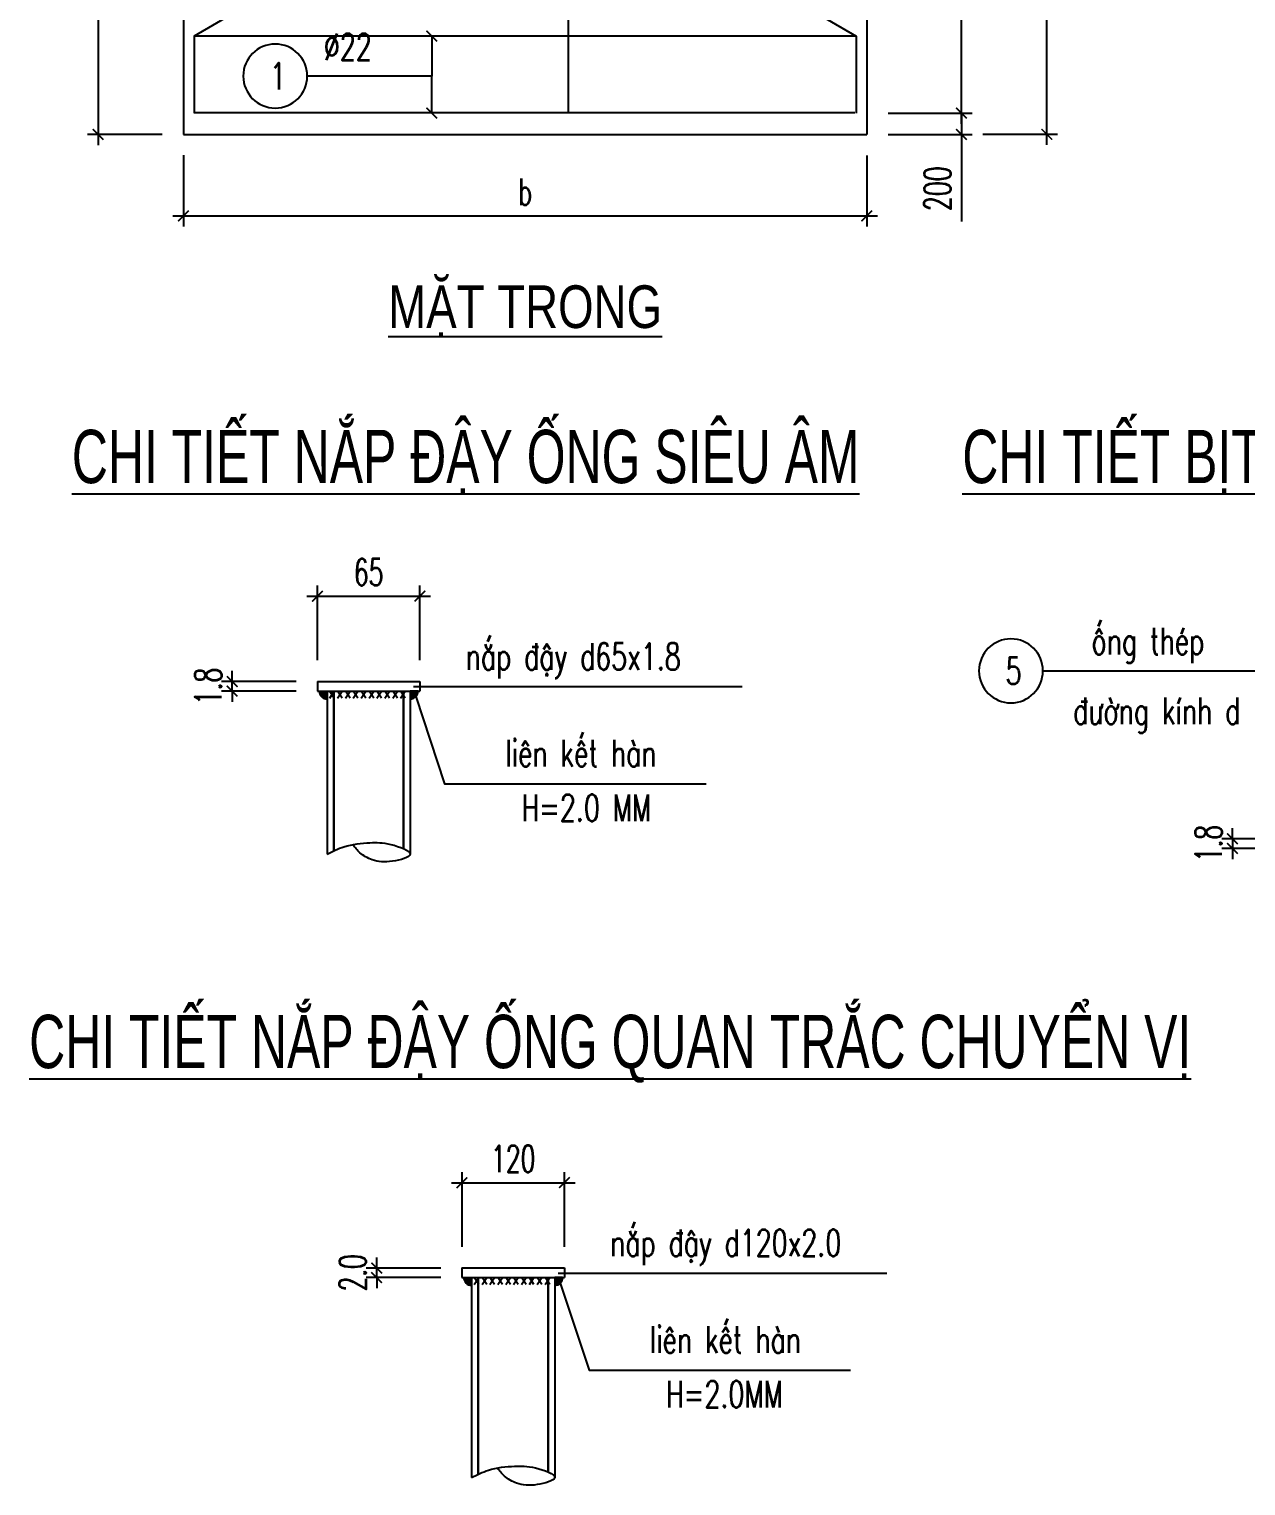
# Model space of a CAD drawing. Header units: millimetres. Extents: x -143483 to 1166745, y -1448440 to -1202244.
# Drawn here: x -100408 to -89001, y -1437481 to -1423822 of the extents above; entities that cross this region are included whole.
import ezdxf
from ezdxf.enums import TextEntityAlignment as Align

# ---------------------------------------------------------------- set-up
doc = ezdxf.new("R2010")
doc.units = ezdxf.units.MM
doc.header["$LTSCALE"] = 30
doc.header["$PDMODE"] = 3
doc.linetypes.add('DASHED', pattern=[19.05, 12.7, -6.35])
doc.layers.get('0').update_dxf_attribs({"lineweight": 9})
doc.layers.get('Defpoints').update_dxf_attribs({"lineweight": 9})
for name, color, linetype in [('ccu11-Cotthep', 9, 'Continuous'), ('ccu11-Dim', 8, 'Continuous'), ('ccu11-Manh', 8, 'Continuous'), ('ccu11-Text', 31, 'Continuous'), ('ccu11-Thay', 7, 'Continuous'), ('ccu11-Thep', 4, 'Continuous'), ('ccu11-Thepdai', 6, 'Continuous')]:
    doc.layers.add(name, color=color, linetype=linetype)
doc.layers.add('ccu11-Khuat', color=9, linetype='DASHED', lineweight=30)
doc.styles.add('ccu11-dim', font='vnsimli.shx', dxfattribs={"width": 0.65, "bigfont": 'bigfont.shx'})
doc.styles.add('ccu11-VnAvH-B', font='VHAVANB.TTF')
doc.styles.add('ccu11-vnsimli', font='vnsimli.shx', dxfattribs={"width": 0.8, "bigfont": 'vns.shx'})
doc.styles.add('ccu11-vnsimple', font='vnsimple.shx', dxfattribs={"bigfont": 'bigfont.shx'})
doc.styles.add('ccu11_simli', font='vnsimli.shx', dxfattribs={"width": 0.8})
doc.dimstyles.new('ccu11-100', dxfattribs={"dimscale": 100, "dimtxt": 2.5, "dimasz": 1, "dimexe": 1, "dimexo": 2, "dimgap": 1, "dimtad": 1, "dimdec": 0, "dimdsep": 46, "dimtxsty": 'ccu11-dim', "dimblk": 'ARCHTICK', "dimcen": -1, "dimdle": 1, "dimclrd": 256, "dimclre": 256, "dimclrt": 3, "dimadec": 0, "dimazin": 2, "dimtfac": 0.1, "dimtdec": 0, "dimtmove": 0, "dimatfit": 1, "dimldrblk": 'ARCHTICK', "dimfxl": 0, "dimtvp": 0.833333, "dimtolj": 1, "dimtzin": 12, "dimarcsym": 0})
doc.dimstyles.new('ccu11-100x16', dxfattribs={"dimscale": 100, "dimtxt": 2.5, "dimasz": 1, "dimexe": 1, "dimexo": 2, "dimgap": 1, "dimtad": 1, "dimdec": 0, "dimlfac": 0.0625, "dimdsep": 46, "dimtxsty": 'ccu11-dim', "dimblk": 'ARCHTICK', "dimcen": -1, "dimdle": 1, "dimclrd": 256, "dimclre": 256, "dimclrt": 31, "dimadec": 0, "dimazin": 2, "dimtfac": 0.1, "dimtdec": 0, "dimtmove": 0, "dimatfit": 1, "dimldrblk": 'ARCHTICK', "dimfxl": 0, "dimtvp": 0.833333, "dimtolj": 1, "dimtzin": 12, "dimarcsym": 0})

# ---------------------------------------------------------------- blocks, each defined once
blk = doc.blocks.new('_ARCHTICK')
at = {"color": 0, "linetype": 'ByBlock', "const_width": 0.15}
blk.add_lwpolyline([(-0.5, -0.5), (0.5, 0.5)], dxfattribs=at)
blk = doc.blocks.new('*D381')
at = {"layer": 'ccu11-Dim', "lineweight": -2, "ltscale": 3000, "transparency": 16777216}
for p, q in [((-98961, -1425005), (-98961, -1425673)), ((-92555, -1425007), (-92555, -1425673)), ((-99061, -1425573), (-92455, -1425573))]:
    blk.add_line(p, q, dxfattribs=at)
at = {"layer": 'Defpoints', "color": 0, "ltscale": 3000, "transparency": 16777216}
for p in [(-98961, -1424805), (-92555, -1424807), (-92555, -1425573)]:
    blk.add_point(p, dxfattribs=at)
at = {"layer": 'ccu11-Dim', "lineweight": -2, "ltscale": 3000, "transparency": 16777216, "xscale": 100, "yscale": 100, "zscale": 100, "rotation": 180}
blk.add_blockref('_ARCHTICK', (-98961, -1425573), dxfattribs=at)
at = {"layer": 'ccu11-Dim', "lineweight": -2, "ltscale": 3000, "transparency": 16777216, "xscale": 100, "yscale": 100, "zscale": 100}
blk.add_blockref('_ARCHTICK', (-92555, -1425573), dxfattribs=at)
at = {"layer": 'ccu11-Dim', "color": 3, "ltscale": 3000, "transparency": 16777216, "insert": (-95758, -1425348), "char_height": 250, "attachment_point": 5, "style": 'ccu11-dim'}
blk.add_mtext('\\A1;b', dxfattribs=at)
blk = doc.blocks.new('*D382')
at = {"layer": 'ccu11-Dim', "lineweight": -2, "ltscale": 3000, "transparency": 16777216}
for p, q in [((-91667, -1424609), (-91667, -1424509)), ((-92355, -1424609), (-91567, -1424609)), ((-91667, -1424609), (-91667, -1424809)), ((-92355, -1424809), (-91567, -1424809)), ((-91667, -1424809), (-91667, -1425626))]:
    blk.add_line(p, q, dxfattribs=at)
at = {"layer": 'Defpoints', "color": 0, "ltscale": 3000, "transparency": 16777216}
for p in [(-92555, -1424609), (-92555, -1424809), (-91667, -1424809)]:
    blk.add_point(p, dxfattribs=at)
at = {"layer": 'ccu11-Dim', "lineweight": -2, "ltscale": 3000, "transparency": 16777216, "xscale": 100, "yscale": 100, "zscale": 100}
for p, rotation in [((-91667, -1424609), 270), ((-91667, -1424809), 90)]:
    blk.add_blockref('_ARCHTICK', p, dxfattribs=dict(at, rotation=rotation))
at = {"layer": 'ccu11-Dim', "color": 3, "ltscale": 3000, "transparency": 16777216, "insert": (-91892, -1425318), "char_height": 250, "attachment_point": 5, "rotation": 90, "style": 'ccu11-dim'}
blk.add_mtext('\\A1;200', dxfattribs=at)
blk = doc.blocks.new('*D385')
at = {"layer": 'ccu11-Dim', "lineweight": -2, "transparency": 16777216}
for p, q in [((-91467, -1388809), (-90767, -1388809)), ((-90867, -1424908), (-90867, -1388709)), ((-91467, -1424808), (-90767, -1424808))]:
    blk.add_line(p, q, dxfattribs=at)
at = {"layer": 'Defpoints', "color": 0, "transparency": 16777216}
for p in [(-91667, -1388809), (-90867, -1388809), (-91667, -1424808)]:
    blk.add_point(p, dxfattribs=at)
at = {"layer": 'ccu11-Dim', "lineweight": -2, "transparency": 16777216, "xscale": 100, "yscale": 100, "zscale": 100}
for p, rotation in [((-90867, -1388809), 90), ((-90867, -1424808), 270)]:
    blk.add_blockref('_ARCHTICK', p, dxfattribs=dict(at, rotation=rotation))
at = {"layer": 'ccu11-Dim', "color": 3, "transparency": 16777216, "insert": (-91092, -1406809), "char_height": 250, "attachment_point": 5, "rotation": 90, "style": 'ccu11-dim'}
blk.add_mtext('\\A1;36000', dxfattribs=at)
blk = doc.blocks.new('SHD')
at = {"layer": 'ccu11-Cotthep'}
blk.add_circle((300, 0), 300, dxfattribs=at)
at = {"layer": 'ccu11-Cotthep', "color": 31, "style": 'ccu11_simli', "width": 0.8}
blk.add_attdef('DK', text='', height=250, dxfattribs=at).set_placement((-101, 65), align=Align.BOTTOM_RIGHT)
blk.add_attdef('KH', text='', height=250, dxfattribs=at).set_placement((300, 0), align=Align.MIDDLE)
blk.add_attdef('KC', text='', height=250, dxfattribs=at).set_placement((-101, -142), align=Align.TOP_RIGHT)
blk = doc.blocks.new('*D347')
at = {"layer": 'ccu11-Dim', "lineweight": -2, "transparency": 16777216}
for p, q in [((-99761, -1418309), (-99761, -1424909)), ((-99161, -1418409), (-99861, -1418409)), ((-99161, -1424809), (-99861, -1424809))]:
    blk.add_line(p, q, dxfattribs=at)
at = {"layer": 'Defpoints', "color": 0, "transparency": 16777216}
for p in [(-98961, -1418409), (-99761, -1424809), (-98961, -1424809)]:
    blk.add_point(p, dxfattribs=at)
at = {"layer": 'ccu11-Dim', "lineweight": -2, "transparency": 16777216, "xscale": 100, "yscale": 100, "zscale": 100}
for p, rotation in [((-99761, -1418409), 90), ((-99761, -1424809), 270)]:
    blk.add_blockref('_ARCHTICK', p, dxfattribs=dict(at, rotation=rotation))
at = {"layer": 'ccu11-Dim', "color": 3, "transparency": 16777216, "insert": (-99986, -1421609), "char_height": 250, "attachment_point": 5, "rotation": 90, "style": 'ccu11-dim'}
blk.add_mtext('\\A1;6400', dxfattribs=at)
blk = doc.blocks.new('*D349')
at = {"layer": 'ccu11-Dim', "lineweight": -2, "transparency": 16777216}
for p, q in [((-91667, -1424709), (-91667, -1420873)), ((-92355, -1420973), (-91567, -1420973)), ((-92355, -1424609), (-91567, -1424609))]:
    blk.add_line(p, q, dxfattribs=at)
at = {"layer": 'Defpoints', "color": 0, "transparency": 16777216}
for p in [(-92555, -1420973), (-91667, -1420973), (-92555, -1424609)]:
    blk.add_point(p, dxfattribs=at)
at = {"layer": 'ccu11-Dim', "lineweight": -2, "transparency": 16777216, "xscale": 100, "yscale": 100, "zscale": 100}
for p, rotation in [((-91667, -1420973), 90), ((-91667, -1424609), 270)]:
    blk.add_blockref('_ARCHTICK', p, dxfattribs=dict(at, rotation=rotation))
at = {"layer": 'ccu11-Dim', "color": 3, "transparency": 16777216, "insert": (-91892, -1422791), "char_height": 250, "attachment_point": 5, "rotation": 90, "style": 'ccu11-dim'}
blk.add_mtext('\\A1;3635', dxfattribs=at)
blk = doc.blocks.new('*D921')
at = {"layer": 'ccu11-Dim', "lineweight": -2, "transparency": 16777216}
for p, q in [((-97705, -1429739), (-97705, -1429039)), ((-96745, -1429739), (-96745, -1429039)), ((-97805, -1429139), (-96645, -1429139))]:
    blk.add_line(p, q, dxfattribs=at)
at = {"layer": 'Defpoints', "color": 0, "transparency": 16777216}
for p in [(-96745, -1429139), (-97705, -1429939), (-96745, -1429939)]:
    blk.add_point(p, dxfattribs=at)
at = {"layer": 'ccu11-Dim', "lineweight": -2, "transparency": 16777216, "xscale": 100, "yscale": 100, "zscale": 100, "rotation": 180}
blk.add_blockref('_ARCHTICK', (-97705, -1429139), dxfattribs=at)
at = {"layer": 'ccu11-Dim', "lineweight": -2, "transparency": 16777216, "xscale": 100, "yscale": 100, "zscale": 100}
blk.add_blockref('_ARCHTICK', (-96745, -1429139), dxfattribs=at)
at = {"layer": 'ccu11-Dim', "color": 31, "transparency": 16777216, "insert": (-97225, -1428914), "char_height": 250, "attachment_point": 5, "style": 'ccu11-dim'}
blk.add_mtext('\\A1;65', dxfattribs=at)
blk = doc.blocks.new('*D922')
at = {"layer": 'ccu11-Dim', "lineweight": -2, "transparency": 16777216}
for p, q in [((-98505, -1429939), (-98505, -1429839)), ((-97905, -1429939), (-98605, -1429939)), ((-97905, -1430029), (-98605, -1430029)), ((-98505, -1430029), (-98505, -1429939)), ((-98505, -1430029), (-98505, -1430129))]:
    blk.add_line(p, q, dxfattribs=at)
at = {"layer": 'Defpoints', "color": 0, "transparency": 16777216}
for p in [(-98505, -1429939), (-97705, -1429939), (-97705, -1430029)]:
    blk.add_point(p, dxfattribs=at)
at = {"layer": 'ccu11-Dim', "lineweight": -2, "transparency": 16777216, "xscale": 100, "yscale": 100, "zscale": 100}
for p, rotation in [((-98505, -1429939), 270), ((-98505, -1430029), 90)]:
    blk.add_blockref('_ARCHTICK', p, dxfattribs=dict(at, rotation=rotation))
at = {"layer": 'ccu11-Dim', "color": 31, "transparency": 16777216, "insert": (-98730, -1429984), "char_height": 250, "attachment_point": 5, "rotation": 90, "style": 'ccu11-dim'}
blk.add_mtext('\\A1;1.8', dxfattribs=at)
blk = doc.blocks.new('*D924')
at = {"layer": 'ccu11-Dim', "lineweight": -2, "transparency": 16777216}
for p, q in [((-88527, -1431413), (-89227, -1431413)), ((-89127, -1431413), (-89127, -1431313)), ((-89127, -1431413), (-89127, -1431503)), ((-88527, -1431503), (-89227, -1431503)), ((-89127, -1431503), (-89127, -1431603))]:
    blk.add_line(p, q, dxfattribs=at)
at = {"layer": 'Defpoints', "color": 0, "transparency": 16777216}
for p in [(-88327, -1431413), (-89127, -1431503), (-88327, -1431503)]:
    blk.add_point(p, dxfattribs=at)
at = {"layer": 'ccu11-Dim', "lineweight": -2, "transparency": 16777216, "xscale": 100, "yscale": 100, "zscale": 100}
for p, rotation in [((-89127, -1431413), 270), ((-89127, -1431503), 90)]:
    blk.add_blockref('_ARCHTICK', p, dxfattribs=dict(at, rotation=rotation))
at = {"layer": 'ccu11-Dim', "color": 31, "transparency": 16777216, "insert": (-89352, -1431458), "char_height": 250, "attachment_point": 5, "rotation": 90, "style": 'ccu11-dim'}
blk.add_mtext('\\A1;1.8', dxfattribs=at)
blk = doc.blocks.new('*D971')
at = {"layer": 'ccu11-Dim', "lineweight": -2, "transparency": 16777216}
for p, q in [((-96350, -1435238), (-96350, -1434538)), ((-95390, -1435238), (-95390, -1434538)), ((-96450, -1434638), (-95290, -1434638))]:
    blk.add_line(p, q, dxfattribs=at)
at = {"layer": 'Defpoints', "color": 0, "transparency": 16777216}
for p in [(-95390, -1434638), (-96350, -1435438), (-95390, -1435438)]:
    blk.add_point(p, dxfattribs=at)
at = {"layer": 'ccu11-Dim', "lineweight": -2, "transparency": 16777216, "xscale": 100, "yscale": 100, "zscale": 100, "rotation": 180}
blk.add_blockref('_ARCHTICK', (-96350, -1434638), dxfattribs=at)
at = {"layer": 'ccu11-Dim', "lineweight": -2, "transparency": 16777216, "xscale": 100, "yscale": 100, "zscale": 100}
blk.add_blockref('_ARCHTICK', (-95390, -1434638), dxfattribs=at)
at = {"layer": 'ccu11-Dim', "color": 31, "transparency": 16777216, "insert": (-95870, -1434413), "char_height": 250, "attachment_point": 5, "style": 'ccu11-dim'}
blk.add_mtext('\\A1;120', dxfattribs=at)
blk = doc.blocks.new('*D972')
at = {"layer": 'ccu11-Dim', "lineweight": -2, "transparency": 16777216}
for p, q in [((-97150, -1435438), (-97150, -1435338)), ((-96550, -1435438), (-97250, -1435438)), ((-96550, -1435528), (-97250, -1435528)), ((-97150, -1435528), (-97150, -1435438)), ((-97150, -1435528), (-97150, -1435628))]:
    blk.add_line(p, q, dxfattribs=at)
at = {"layer": 'Defpoints', "color": 0, "transparency": 16777216}
for p in [(-97150, -1435438), (-96350, -1435438), (-96350, -1435528)]:
    blk.add_point(p, dxfattribs=at)
at = {"layer": 'ccu11-Dim', "lineweight": -2, "transparency": 16777216, "xscale": 100, "yscale": 100, "zscale": 100}
for p, rotation in [((-97150, -1435438), 270), ((-97150, -1435528), 90)]:
    blk.add_blockref('_ARCHTICK', p, dxfattribs=dict(at, rotation=rotation))
at = {"layer": 'ccu11-Dim', "color": 31, "transparency": 16777216, "insert": (-97375, -1435483), "char_height": 250, "attachment_point": 5, "rotation": 90, "style": 'ccu11-dim'}
blk.add_mtext('\\A1;2.0', dxfattribs=at)

msp = doc.modelspace()

# ---------------------------------------------------------------- hatches: boundary and pattern name
at = {"layer": 'ccu11-Thep', "linetype": 'ByBlock'}
for points in [[(-97615.35, -1430102.34), (-97615.35, -1430028.69), (-97689, -1430028.69, 0.41421356)], [(-96835.35, -1430102.34), (-96835.35, -1430028.69), (-96761.7, -1430028.69, -0.41421356)], [(-96260.4, -1435601.28), (-96260.4, -1435527.63), (-96334.05, -1435527.63, 0.41421356)], [(-95480.4, -1435601.28), (-95480.4, -1435527.63), (-95406.75, -1435527.63, -0.41421356)]]:
    msp.add_hatch(color=256, dxfattribs=at).paths.add_polyline_path(points)

# ---------------------------------------------------------------- linework, layer by layer
at = {"layer": 'ccu11-Khuat', "ltscale": 5}
for p, q in [((-97552.85, -1430028.69), (-97552.85, -1431532.73)), ((-96897.85, -1430028.69), (-96897.85, -1431511.17)), ((-96197.9, -1435527.63), (-96197.9, -1437378.02)), ((-95542.9, -1435527.63), (-95542.9, -1437356.47))]:
    msp.add_line(p, q, dxfattribs=at)
at = {"layer": 'ccu11-Manh'}
for p, q in [((-97590.8, -1430093.47), (-97547.57, -1430028.69)), ((-97547.57, -1430093.47), (-97590.8, -1430028.69)), ((-97516.88, -1430093.47), (-97473.65, -1430028.69)), ((-97473.65, -1430093.47), (-97516.88, -1430028.69)), ((-97442.96, -1430093.47), (-97399.73, -1430028.69)), ((-97399.73, -1430093.47), (-97442.96, -1430028.69)), ((-97369.04, -1430093.47), (-97325.81, -1430028.69)), ((-97325.81, -1430093.47), (-97369.04, -1430028.69)), ((-97295.11, -1430093.47), (-97251.89, -1430028.69)), ((-97251.89, -1430093.47), (-97295.11, -1430028.69)), ((-97221.19, -1430093.47), (-97177.97, -1430028.69)), ((-97177.97, -1430093.47), (-97221.19, -1430028.69)), ((-97147.27, -1430093.47), (-97104.05, -1430028.69)), ((-97104.05, -1430093.47), (-97147.27, -1430028.69)), ((-97073.35, -1430093.47), (-97030.12, -1430028.69)), ((-97030.12, -1430093.47), (-97073.35, -1430028.69)), ((-96999.43, -1430093.47), (-96956.2, -1430028.69)), ((-96956.2, -1430093.47), (-96999.43, -1430028.69)), ((-96925.51, -1430093.47), (-96882.28, -1430028.69)), ((-96882.28, -1430093.47), (-96925.51, -1430028.69)), ((-96235.85, -1435592.4), (-96192.62, -1435527.63)), ((-96192.62, -1435592.4), (-96235.85, -1435527.63)), ((-96161.92, -1435592.4), (-96118.7, -1435527.63)), ((-96118.7, -1435592.4), (-96161.92, -1435527.63)), ((-96088, -1435592.4), (-96044.78, -1435527.63)), ((-96044.78, -1435592.4), (-96088, -1435527.63)), ((-96014.08, -1435592.4), (-95970.86, -1435527.63)), ((-95970.86, -1435592.4), (-96014.08, -1435527.63)), ((-95940.16, -1435592.4), (-95896.93, -1435527.63)), ((-95896.93, -1435592.4), (-95940.16, -1435527.63)), ((-95866.24, -1435592.4), (-95823.01, -1435527.63)), ((-95823.01, -1435592.4), (-95866.24, -1435527.63)), ((-95792.32, -1435592.4), (-95749.09, -1435527.63)), ((-95749.09, -1435592.4), (-95792.32, -1435527.63)), ((-95718.4, -1435592.4), (-95675.17, -1435527.63)), ((-95675.17, -1435592.4), (-95718.4, -1435527.63)), ((-95644.47, -1435592.4), (-95601.25, -1435527.63)), ((-95601.25, -1435592.4), (-95644.47, -1435527.63)), ((-95570.55, -1435592.4), (-95527.33, -1435527.63)), ((-95527.33, -1435592.4), (-95570.55, -1435527.63))]:
    msp.add_line(p, q, dxfattribs=at)
for points in [[(-90903.73, -1429838.86), (-88236.81, -1429838.86)], [(-93722.97, -1429989.7), (-96804.23, -1429989.7)], [(-96783.27, -1430080.77), (-96513.75, -1430897.38), (-94061.47, -1430897.38)], [(-92368.02, -1435488.64), (-95449.27, -1435488.64)], [(-95428.32, -1435579.71), (-95158.79, -1436396.32), (-92706.52, -1436396.32)]]:
    msp.add_lwpolyline(points, dxfattribs=at)
for points in [[(-97615.35, -1431557.56), (-97457.34, -1431488.15), (-97212.9, -1431450.59), (-97017.13, -1431466.54), (-96835.35, -1431558.5), (-97001.74, -1431623.71), (-97193.46, -1431609.42), (-97307.91, -1431543.69), (-97372.74, -1431467.35)], [(-96260.4, -1437402.86), (-96102.38, -1437333.45), (-95857.94, -1437295.88), (-95662.17, -1437311.83), (-95480.4, -1437403.79), (-95646.79, -1437469.01), (-95838.5, -1437454.72), (-95952.96, -1437388.98), (-96017.78, -1437312.65)]]:
    msp.add_spline(points, degree=3, dxfattribs=at)
at = {"layer": 'ccu11-Thay'}
for p, q in [((-98961.46, -1388808.59), (-98961.46, -1424808.63)), ((-92555.26, -1388808.59), (-92555.26, -1424808.63)), ((-98961.46, -1424808.63), (-92555.26, -1424808.63))]:
    msp.add_line(p, q, dxfattribs=at)
at = {"layer": 'ccu11-Thep', "linetype": 'ByBlock'}
for p, q in [((-96761.7, -1430028.69), (-96835.35, -1430028.69)), ((-96835.35, -1430028.69), (-96761.7, -1430028.69)), ((-95406.75, -1435527.63), (-95480.4, -1435527.63)), ((-95480.4, -1435527.63), (-95406.75, -1435527.63))]:
    msp.add_line(p, q, dxfattribs=at)
at = {"layer": 'ccu11-Thep'}
msp.add_lwpolyline([(-95356.26, -1419473.37), (-95356.26, -1424607.46)], dxfattribs=at)
at = {"layer": 'ccu11-Thep', "linetype": 'ByBlock'}
for centre, start, end in [((-97615.35, -1430028.69), 180, 269.999997), ((-96835.35, -1430028.69), 269.999997, 0), ((-96260.4, -1435527.63), 180, 269.999997), ((-95480.4, -1435527.63), 269.999997, 0)]:
    msp.add_arc(centre, 73.65, start, end, dxfattribs=at)
at = {"layer": 'ccu11-Thepdai', "ltscale": 25}
for p, q in [((-92655.26, -1423887.07), (-98861.46, -1423887.07)), ((-92668.05, -1424607.46), (-98861.46, -1424607.46))]:
    msp.add_line(p, q, dxfattribs=at)
at = {"layer": 'ccu11-Thepdai', "linetype": 'Continuous'}
for p, q in [((-97705.35, -1429938.69), (-96745.35, -1429938.69)), ((-97705.35, -1429938.69), (-97705.35, -1430028.69)), ((-97705.35, -1430028.69), (-96745.35, -1430028.69)), ((-97615.35, -1430028.69), (-97615.35, -1431557.56)), ((-96835.35, -1430028.69), (-96835.35, -1431558.5)), ((-96745.35, -1429938.69), (-96745.35, -1430028.69)), ((-96350.4, -1435437.63), (-95390.4, -1435437.63)), ((-96350.4, -1435437.63), (-96350.4, -1435527.63)), ((-96350.4, -1435527.63), (-95390.4, -1435527.63)), ((-96260.4, -1435527.63), (-96260.4, -1437402.86)), ((-95480.4, -1435527.63), (-95480.4, -1437403.79)), ((-95390.4, -1435437.63), (-95390.4, -1435527.63))]:
    msp.add_line(p, q, dxfattribs=at)
at = {"layer": 'ccu11-Thepdai', "ltscale": 25}
for points in [[(-98861.46, -1419556.14), (-98861.46, -1420276.53), (-92655.26, -1423887.07), (-92655.26, -1424608.46)], [(-92668.05, -1419556.14), (-92668.05, -1420276.53), (-98861.46, -1423887.07), (-98861.46, -1424608.46)]]:
    msp.add_lwpolyline(points, dxfattribs=at)

# ---------------------------------------------------------------- block references
at = {"layer": 'ccu11-Cotthep'}
ref = msp.add_blockref('SHD', (-97801.4, -1424262.02), dxfattribs=dict(at, xscale=-1))
ref.add_attrib('KH', '1', dxfattribs={"color": 31, "height": 250, "style": 'ccu11-vnsimple', "width": 0.7}).set_placement((-98076.4, -1424262.02), align=Align.MIDDLE_CENTER)
ref.add_attrib('DK', '`22', dxfattribs={"color": 31, "height": 250, "style": 'ccu11-vnsimple', "width": 0.7}).set_placement((-97420.62, -1424187.02), align=Align.BOTTOM_CENTER)
at = {"layer": 'ccu11-Thay'}
ref = msp.add_blockref('SHD', (-90903.73, -1429838.86), dxfattribs=dict(at, xscale=-1))
ref.add_attrib('KH', '5', dxfattribs={"layer": 'ccu11-Cotthep', "color": 31, "height": 250, "style": 'ccu11-vnsimple', "width": 0.7}).set_placement((-91178.73, -1429838.86), align=Align.MIDDLE_CENTER)

# ---------------------------------------------------------------- texts
at = {"layer": 'ccu11-Text', "color": 2, "style": 'ccu11-VnAvH-B', "width": 0.8}
msp.add_text('%%UmÆt trong', height=400, dxfattribs=at).set_placement((-95758.36, -1426624.28), align=Align.CENTER)
msp.add_text('%%UmÆt trong', height=400, dxfattribs=at).set_placement((-95758.36, -1426624.28), align=Align.CENTER)
at = {"layer": 'ccu11-Text', "style": 'ccu11-VnAvH-B', "width": 0.7}
for s, p in [('%%Uchi tiÕt n¾p ®Ëy èNG SI£U ¢M', (-96315.48, -1428078.97)), ('%%Uchi tiÕt bÞt ®¸y èng thÐp SI£U ¢M', (-87394.81, -1428078.97)), ('%%Uchi tiÕt n¾p ®Ëy èNG QUAN TR¾C CHUYÓN VÞ', (-94960.52, -1433564.05))]:
    msp.add_text(s, height=500, dxfattribs=at).set_placement(p, align=Align.CENTER)
at = {"layer": 'ccu11-Text', "linetype": 'Continuous', "style": 'ccu11-vnsimli', "width": 0.7}
for s, p in [('èng thÐp', (-90448.03, -1429683.96)), ('n¾p ®Ëy d65x1.8', (-96316.37, -1429827.95)), ('®\xadêng kÝnh d', (-90621.24, -1430339.04)), ('liªn kÕt hµn', (-95944.69, -1430735.63))]:
    msp.add_text(s, height=250, dxfattribs=at).set_placement(p)
at = {"layer": 'ccu11-Text', "style": 'ccu11-vnsimli', "width": 0.7}
for s, p in [('H=2.0 MM', (-95792.11, -1431247.36)), ('n¾p ®Ëy d120x2.0', (-94961.41, -1435326.89)), ('liªn kÕt hµn', (-94589.73, -1436234.57)), ('H=2.0MM', (-94437.15, -1436746.3))]:
    msp.add_text(s, height=250, dxfattribs=at).set_placement(p)

# ---------------------------------------------------------------- dimensions: what is measured, and where the dimension line sits
at = {"layer": 'ccu11-Dim'}
dim = msp.add_linear_dim(base=(-90867.26, -1388808.59), p1=(-91667.26, -1424808.46), p2=(-91667.26, -1388808.59), angle=270, dimstyle='ccu11-100', dxfattribs=at)
dim.commit()
dim.dimension.update_dxf_attribs({"geometry": '*D385', "text_midpoint": (-91092.26, -1406808.52)})
for base, p1, p2, picture, middle in [((-99761.46, -1424808.97), (-98961.46, -1418408.59), (-98961.46, -1424808.97), '*D347', (-99986.46, -1421608.78)), ((-91667.26, -1420973.37), (-92555.26, -1424608.63), (-92555.26, -1420973.37), '*D349', (-91892.26, -1422791))]:
    dim = msp.add_linear_dim(base=base, p1=p1, p2=p2, angle=90, dimstyle='ccu11-100', override={"dimtmove": 1}, dxfattribs=at)
    dim.commit()
    dim.dimension.update_dxf_attribs({"geometry": picture, "text_midpoint": middle})
at = {"layer": 'ccu11-Dim', "ltscale": 3000}
dim = msp.add_linear_dim(base=(-91667.26, -1424808.63), p1=(-92555.26, -1424608.63), p2=(-92555.26, -1424808.63), angle=90, dimstyle='ccu11-100', dxfattribs=at)
dim.commit()
dim.dimension.update_dxf_attribs({"geometry": '*D382', "text_midpoint": (-91892.26, -1425317.56)})
dim = msp.add_linear_dim(base=(-92555.26, -1425572.71), p1=(-98961.46, -1424804.97), p2=(-92555.26, -1424807.46), text='b', dimstyle='ccu11-100', dxfattribs=at)
dim.commit()
dim.dimension.update_dxf_attribs({"geometry": '*D381', "text_midpoint": (-95758.36, -1425347.71)})
at = {"layer": 'ccu11-Dim'}
for p1, p2, text, picture, middle in [((-97705.35, -1429938.69), (-96745.35, -1429938.69), '65', '*D921', (-97225.35, -1428913.69)), ((-96350.4, -1435437.63), (-95390.4, -1435437.63), '120', '*D971', (-95870.4, -1434412.63))]:
    dim = msp.add_aligned_dim(p1=p1, p2=p2, distance=800, text=text, dimstyle='ccu11-100x16', dxfattribs=at)
    dim.commit()
    dim.dimension.update_dxf_attribs({"geometry": picture, "text_midpoint": middle})
for p1, p2, distance, text, picture, middle in [((-97705.35, -1430028.69), (-97705.35, -1429938.69), 800, '1.8', '*D922', (-98730.35, -1429983.69)), ((-88326.81, -1431413.44), (-88326.81, -1431503.44), -800, '1.8', '*D924', (-89351.81, -1431458.44)), ((-96350.4, -1435527.63), (-96350.4, -1435437.63), 800, '2.0', '*D972', (-97375.4, -1435482.63))]:
    dim = msp.add_aligned_dim(p1=p1, p2=p2, distance=distance, text=text, dimstyle='ccu11-100x16', override={"dimtix": 1}, dxfattribs=at)
    dim.commit()
    dim.dimension.update_dxf_attribs({"geometry": picture, "text_midpoint": middle})

# ---------------------------------------------------------------- leaders
at = {"layer": 'ccu11-Manh'}
for points in [[(-96633.4, -1423887.07), (-96633.4, -1424262.02), (-97801.4, -1424262.02)], [(-96633.4, -1424608.46), (-96633.4, -1424262.02), (-97801.4, -1424262.02)]]:
    msp.add_leader(points, dimstyle='ccu11-100', override={"dimgap": 1, "dimtad": 0, "dimfxl": 3, "dimfxlon": 1, "dimtfill": 1, "dimarcsym": 1}, dxfattribs=at)

doc.saveas('drawing.dxf')
